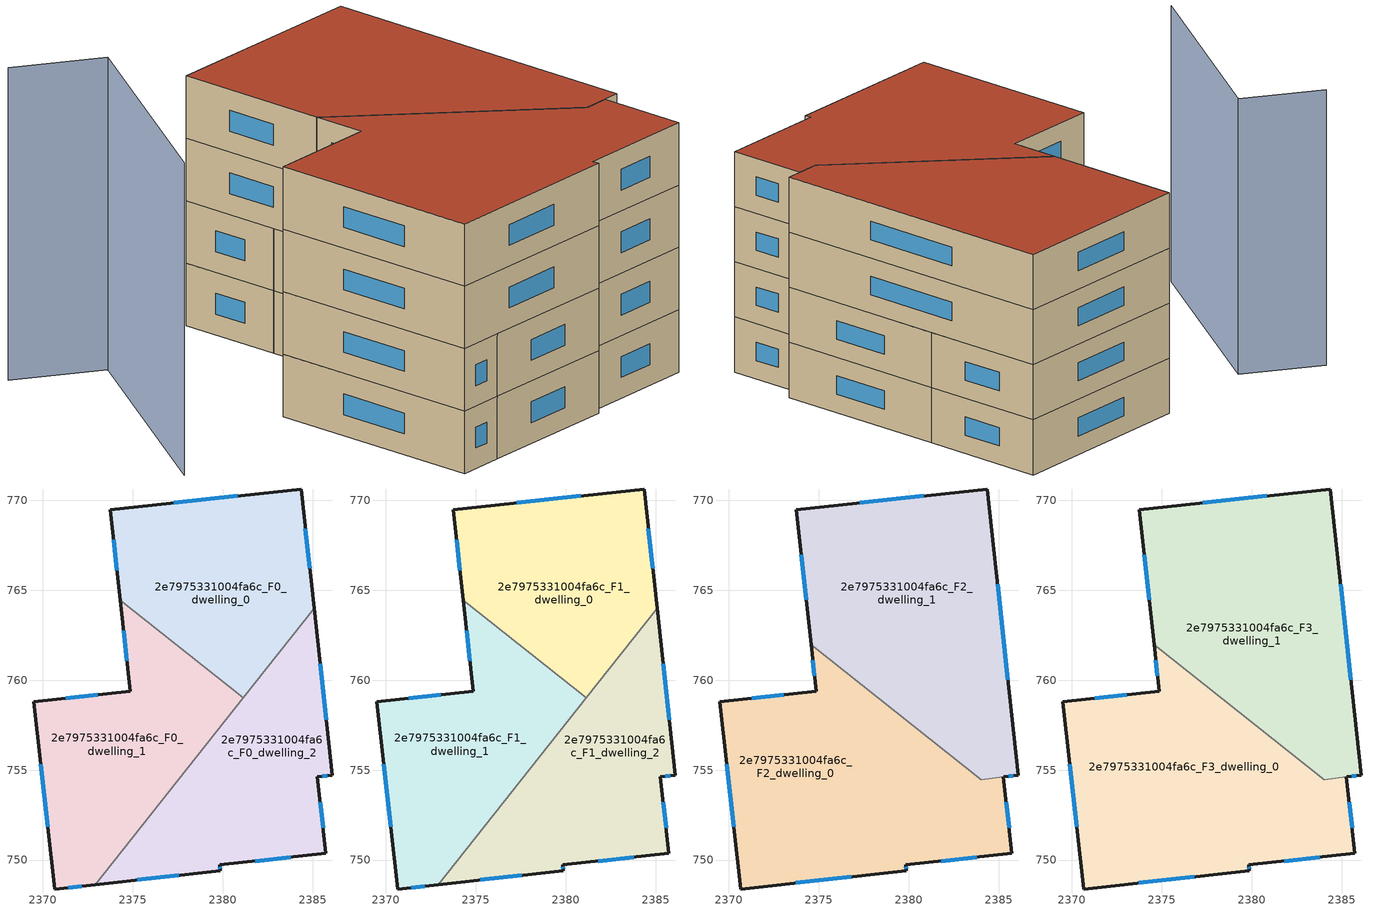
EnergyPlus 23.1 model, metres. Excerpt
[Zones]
2e7975331004fa6c_F0_dwelling_0
 floor ground (EU_floor_Construction): 2384.36,770.64 2385.08,764.01 2381.14,759.03 2374.3,764.45 2373.75,769.48 z0
 wall outside (EU_wall_Construction): 2385.08,764.01 2384.36,770.64 2373.75,769.48 2374.3,764.45 z0:3
 wall to 2e7975331004fa6c_F0_dwelling_1 (EU_wall_Construction): 2374.3,764.45 2381.14,759.03 z0:3
 wall to 2e7975331004fa6c_F0_dwelling_2 (EU_wall_Construction): 2381.14,759.03 2385.08,764.01 z0:3
 window (EU_Window_Construction): 2384.84,766.22 2384.6,768.43 / 2373.93,767.8 2374.12,766.12 / 2380.82,770.25 2377.29,769.86 z1:2
2e7975331004fa6c_F0_dwelling_1
 floor ground (EU_floor_Construction): 2381.14,759.03 2372.91,748.64 2370.65,748.39 2369.48,758.81 2374.85,759.4 2374.3,764.45 z0
 wall outside (EU_wall_Construction): 2374.3,764.45 2374.85,759.4 2369.48,758.81 2370.65,748.39 2372.91,748.64 z0:3
 wall to 2e7975331004fa6c_F0_dwelling_2 (EU_wall_Construction): 2372.91,748.64 2381.14,759.03 z0:3
 window (EU_Window_Construction): 2373.06,759.2 2371.27,759 / 2374.48,762.77 2374.67,761.08 / 2371.4,748.47 2372.16,748.55 / 2369.87,755.34 2370.26,751.86 z1:2
2e7975331004fa6c_F0_dwelling_2
 floor ground (EU_floor_Construction): 2385.08,764.01 2386.1,754.72 2385.27,754.62 2385.74,750.38 2379.83,749.73 2379.87,749.4 2372.91,748.64 z0
 wall outside (EU_wall_Construction): 2372.91,748.64 2379.87,749.4 2379.83,749.73 2385.74,750.38 2385.27,754.62 2386.1,754.72 2385.08,764.01 z0:3
 window (EU_Window_Construction): 2381.8,749.94 2383.77,750.16 / 2379.86,749.51 2379.84,749.62 / 2375.23,748.89 2377.55,749.14 / 2385.76,757.82 2385.42,760.91 / 2385.55,754.65 2385.82,754.68 / 2385.58,751.79 2385.43,753.2 z1:2
2e7975331004fa6c_F1_dwelling_0
 floor to 2e7975331004fa6c_F0_dwelling_0 (EU_floor_Construction): 2384.36,770.64 2385.08,764.01 2381.14,759.03 2374.3,764.45 2373.75,769.48 z3
 wall outside (EU_wall_Construction): 2385.08,764.01 2384.36,770.64 2373.75,769.48 2374.3,764.45 z3:6
 wall to 2e7975331004fa6c_F1_dwelling_1 (EU_wall_Construction): 2374.3,764.45 2381.14,759.03 z3:6
 wall to 2e7975331004fa6c_F1_dwelling_2 (EU_wall_Construction): 2381.14,759.03 2385.08,764.01 z3:6
 window (EU_Window_Construction): 2384.84,766.22 2384.6,768.43 / 2373.93,767.8 2374.12,766.12 / 2380.82,770.25 2377.29,769.86 z4:5
2e7975331004fa6c_F1_dwelling_1
 floor to 2e7975331004fa6c_F0_dwelling_1 (EU_floor_Construction): 2381.14,759.03 2372.91,748.64 2370.65,748.39 2369.48,758.81 2374.85,759.4 2374.3,764.45 z3
 wall outside (EU_wall_Construction): 2374.3,764.45 2374.85,759.4 2369.48,758.81 2370.65,748.39 2372.91,748.64 z3:6
 wall to 2e7975331004fa6c_F1_dwelling_2 (EU_wall_Construction): 2372.91,748.64 2381.14,759.03 z3:6
 window (EU_Window_Construction): 2373.06,759.2 2371.27,759 / 2374.48,762.77 2374.67,761.08 / 2371.4,748.47 2372.16,748.55 / 2369.87,755.34 2370.26,751.86 z4:5
2e7975331004fa6c_F1_dwelling_2
 floor to 2e7975331004fa6c_F0_dwelling_2 (EU_floor_Construction): 2385.08,764.01 2386.1,754.72 2385.27,754.62 2385.74,750.38 2379.83,749.73 2379.87,749.4 2372.91,748.64 z3
 wall outside (EU_wall_Construction): 2372.91,748.64 2379.87,749.4 2379.83,749.73 2385.74,750.38 2385.27,754.62 2386.1,754.72 2385.08,764.01 z3:6
 window (EU_Window_Construction): 2381.8,749.94 2383.77,750.16 / 2379.86,749.51 2379.84,749.62 / 2375.23,748.89 2377.55,749.14 / 2385.76,757.82 2385.42,760.91 / 2385.55,754.65 2385.82,754.68 / 2385.58,751.79 2385.43,753.2 z4:5
2e7975331004fa6c_F2_dwelling_0
 floor to 2e7975331004fa6c_F1_dwelling_1 (EU_floor_Construction): 2380.04,757.64 2372.91,748.64 2370.65,748.39 2369.48,758.81 2374.85,759.4 2374.57,761.97 z6
 floor to 2e7975331004fa6c_F1_dwelling_2 (EU_floor_Construction): 2385.27,754.62 2385.74,750.38 2379.83,749.73 2379.87,749.4 2372.91,748.64 2380.04,757.64 2384.04,754.47 z6
 wall outside (EU_wall_Construction): 2374.57,761.97 2374.85,759.4 2369.48,758.81 2370.65,748.39 2379.87,749.4 2379.83,749.73 2385.74,750.38 2385.27,754.62 z6:9
 wall to 2e7975331004fa6c_F2_dwelling_1 (EU_wall_Construction): 2385.27,754.62 2384.04,754.47 2374.57,761.97 z6:9
 window (EU_Window_Construction): 2381.8,749.94 2383.77,750.16 / 2379.86,749.51 2379.84,749.62 / 2373.72,748.72 2376.8,749.06 / 2369.87,755.34 2370.26,751.86 / 2373.06,759.2 2371.27,759 / 2374.66,761.11 2374.76,760.25 / 2385.58,751.79 2385.43,753.2 z7:8
2e7975331004fa6c_F2_dwelling_1
 floor to 2e7975331004fa6c_F1_dwelling_0 (EU_floor_Construction): 2384.36,770.64 2385.08,764.01 2381.14,759.03 2374.3,764.45 2373.75,769.48 z6
 floor to 2e7975331004fa6c_F1_dwelling_1 (EU_floor_Construction): 2381.14,759.03 2380.04,757.64 2374.57,761.97 2374.3,764.45 z6
 floor to 2e7975331004fa6c_F1_dwelling_2 (EU_floor_Construction): 2385.08,764.01 2386.1,754.72 2385.27,754.62 2381.91,756.16 2380.04,757.64 z6; 2385.27,754.62 2384.04,754.47 2381.91,756.16 z6
 wall outside (EU_wall_Construction): 2385.27,754.62 2386.1,754.72 2384.36,770.64 2373.75,769.48 2374.57,761.97 z6:9
 window (EU_Window_Construction): 2374.02,766.97 2374.3,764.47 / 2380.82,770.25 2377.29,769.86 / 2385.52,760.02 2384.94,765.33 / 2385.55,754.65 2385.82,754.69 z7:8
2e7975331004fa6c_F3_dwelling_0
 floor to 2e7975331004fa6c_F2_dwelling_0 (EU_floor_Construction): 2385.27,754.62 2385.74,750.38 2379.83,749.73 2379.87,749.4 2370.65,748.39 2369.48,758.81 2374.85,759.4 2374.57,761.97 2384.04,754.47 z9
 wall outside (EU_wall_Construction): 2374.57,761.97 2374.85,759.4 2369.48,758.81 2370.65,748.39 2379.87,749.4 2379.83,749.73 2385.74,750.38 2385.27,754.62 z9:12
 wall to 2e7975331004fa6c_F3_dwelling_1 (EU_wall_Construction): 2385.27,754.62 2384.04,754.47 2374.57,761.97 z9:12
 window (EU_Window_Construction): 2381.8,749.94 2383.77,750.16 / 2379.86,749.51 2379.84,749.62 / 2373.72,748.72 2376.8,749.06 / 2369.87,755.34 2370.26,751.86 / 2373.06,759.2 2371.27,759 / 2374.66,761.11 2374.76,760.25 / 2385.58,751.79 2385.43,753.2 z10:11
 roof outside (EU_roof_Construction): 2385.74,750.38 2385.27,754.62 2384.04,754.47 2374.57,761.97 2374.85,759.4 2369.48,758.81 2370.65,748.39 2379.87,749.4 2379.83,749.73 z12
2e7975331004fa6c_F3_dwelling_1
 floor to 2e7975331004fa6c_F2_dwelling_1 (EU_floor_Construction): 2384.36,770.64 2386.1,754.72 2384.04,754.47 2374.57,761.97 2373.75,769.48 z9
 wall outside (EU_wall_Construction): 2385.27,754.62 2386.1,754.72 2384.36,770.64 2373.75,769.48 2374.57,761.97 z9:12
 window (EU_Window_Construction): 2374.02,766.97 2374.3,764.47 / 2380.82,770.25 2377.29,769.86 / 2385.52,760.02 2384.94,765.33 / 2385.55,754.65 2385.82,754.69 z10:11
 roof outside (EU_roof_Construction): 2386.1,754.72 2384.36,770.64 2373.75,769.48 2374.57,761.97 2384.04,754.47 z12
shading: 2363.62,770.35 2367.65,768.17 / 2367.65,768.17 2361.55,756.92 z0:15
[Building]
EU S2 Campaign: North Axis=0; Terrain=City; Solar Distribution=FullExterior
[Site:Location]
Bologna: Latitude=44.5; Longitude=11.25; Time Zone=1; Elevation=37
[SizingPeriod:WeatherFileDays]
AnnualSizingPeriod: Begin Month=1; Begin Day of Month=1; End Month=12; End Day of Month=31; Day of Week for Start Day=Monday; Use Weather File Daylight Saving Period=No; Use Weather File Rain and Snow Indicators=No
[MATERIAL]
EU_InternalMass_Material: Roughness=MediumRough; Thickness=0.1; Conductivity=1; Density=1800; Specific Heat=900; Thermal Absorptance=0.9; Solar Absorptance=0.7; Visible Absorptance=0.7
[MATERIAL:NOMASS] Roughness=MediumRough; Thermal Absorptance=0.9; Solar Absorptance=0.7; Visible Absorptance=0.7
Name | Thermal Resistance
EU_wall_NoMass | 0.937881
EU_roof_NoMass | 0.548572
EU_floor_NoMass | 0.71348
[WINDOWMATERIAL:SIMPLEGLAZINGSYSTEM]
EU_Window_SimpleGlazing: UFactor=4.25633; Solar Heat Gain Coefficient=0.85; Visible Transmittance=0.85
[CONSTRUCTION]
EU_wall_Construction: EU_wall_NoMass
EU_roof_Construction: EU_roof_NoMass
EU_floor_Construction: EU_floor_NoMass
EU_Window_Construction: EU_Window_SimpleGlazing
EU_InternalMass_Construction: EU_InternalMass_Material
[ZONE] Type=1; Multiplier=1; Ceiling Height=autocalculate; Floor Area=autocalculate; Part of Total Floor Area=Yes
Name | Volume
2e7975331004fa6c_F0_dwelling_0; 2e7975331004fa6c_F1_dwelling_0; 2e7975331004fa6c_F0_dwelling_2 | 270.825
2e7975331004fa6c_F2_dwelling_0 | 408.516
2e7975331004fa6c_F3_dwelling_0 | 408.522
2e7975331004fa6c_F0_dwelling_1 | 270.8
2e7975331004fa6c_F1_dwelling_1 | 270.799
2e7975331004fa6c_F2_dwelling_1 | 403.93
2e7975331004fa6c_F3_dwelling_1 | 403.944
2e7975331004fa6c_F1_dwelling_2 | 270.826
[INTERNALMASS] Construction=EU_InternalMass_Construction
Name | Zone or ZoneList | Surface Area
2e7975331004fa6c_F0_dwelling_0_EU_InternalMass | 2e7975331004fa6c_F0_dwelling_0 | 90.2748
2e7975331004fa6c_F0_dwelling_1_EU_InternalMass | 2e7975331004fa6c_F0_dwelling_1 | 90.2663
2e7975331004fa6c_F0_dwelling_2_EU_InternalMass | 2e7975331004fa6c_F0_dwelling_2 | 90.2753
2e7975331004fa6c_F1_dwelling_0_EU_InternalMass | 2e7975331004fa6c_F1_dwelling_0 | 90.2748
2e7975331004fa6c_F1_dwelling_1_EU_InternalMass | 2e7975331004fa6c_F1_dwelling_1 | 90.2663
2e7975331004fa6c_F1_dwelling_2_EU_InternalMass | 2e7975331004fa6c_F1_dwelling_2 | 90.2753
2e7975331004fa6c_F2_dwelling_0_EU_InternalMass | 2e7975331004fa6c_F2_dwelling_0 | 136.173
2e7975331004fa6c_F2_dwelling_1_EU_InternalMass | 2e7975331004fa6c_F2_dwelling_1 | 134.648
2e7975331004fa6c_F3_dwelling_0_EU_InternalMass | 2e7975331004fa6c_F3_dwelling_0 | 136.173
2e7975331004fa6c_F3_dwelling_1_EU_InternalMass | 2e7975331004fa6c_F3_dwelling_1 | 134.648
[OTHEREQUIPMENT] Fuel Type=Electricity; Design Level Calculation Method=Watts/Area; Power per Zone Floor Area=1; Fraction Latent=0; Fraction Radiant=0; Fraction Lost=0; Carbon Dioxide Generation Rate=0; EndUse Subcategory=EU_Step8_InternalGains
Name | Zone or ZoneList or Space or SpaceList | Schedule
EU_Step8_InternalGain_2e7975331004fa6c_F0_dwelling_0_f000 | 2e7975331004fa6c_F0_dwelling_0 | EU_Step8_GainSchedule_2e7975331004fa6c_F0_dwelling_0_f000
EU_Step8_InternalGain_2e7975331004fa6c_F0_dwelling_1_f000 | 2e7975331004fa6c_F0_dwelling_1 | EU_Step8_GainSchedule_2e7975331004fa6c_F0_dwelling_1_f000
EU_Step8_InternalGain_2e7975331004fa6c_F0_dwelling_2_f000 | 2e7975331004fa6c_F0_dwelling_2 | EU_Step8_GainSchedule_2e7975331004fa6c_F0_dwelling_2_f000
EU_Step8_InternalGain_2e7975331004fa6c_F1_dwelling_0_f000 | 2e7975331004fa6c_F1_dwelling_0 | EU_Step8_GainSchedule_2e7975331004fa6c_F1_dwelling_0_f000
EU_Step8_InternalGain_2e7975331004fa6c_F1_dwelling_1_f000 | 2e7975331004fa6c_F1_dwelling_1 | EU_Step8_GainSchedule_2e7975331004fa6c_F1_dwelling_1_f000
EU_Step8_InternalGain_2e7975331004fa6c_F1_dwelling_2_f000 | 2e7975331004fa6c_F1_dwelling_2 | EU_Step8_GainSchedule_2e7975331004fa6c_F1_dwelling_2_f000
EU_Step8_InternalGain_2e7975331004fa6c_F2_dwelling_0_f000 | 2e7975331004fa6c_F2_dwelling_0 | EU_Step8_GainSchedule_2e7975331004fa6c_F2_dwelling_0_f000
EU_Step8_InternalGain_2e7975331004fa6c_F2_dwelling_1_f000 | 2e7975331004fa6c_F2_dwelling_1 | EU_Step8_GainSchedule_2e7975331004fa6c_F2_dwelling_1_f000
EU_Step8_InternalGain_2e7975331004fa6c_F3_dwelling_0_f000 | 2e7975331004fa6c_F3_dwelling_0 | EU_Step8_GainSchedule_2e7975331004fa6c_F3_dwelling_0_f000
EU_Step8_InternalGain_2e7975331004fa6c_F3_dwelling_1_f000 | 2e7975331004fa6c_F3_dwelling_1 | EU_Step8_GainSchedule_2e7975331004fa6c_F3_dwelling_1_f000
[ZONEVENTILATION:DESIGNFLOWRATE] Schedule=EU_AlwaysOn; Design Flow Rate Calculation Method=AirChanges/Hour; Air Changes per Hour=0.687892; Ventilation Type=Natural; Fan Pressure Rise=0; Fan Total Efficiency=1; Constant Term Coefficient=1; Temperature Term Coefficient=0; Velocity Term Coefficient=0; Velocity Squared Term Coefficient=0; Minimum Indoor Temperature=-100; Maximum Indoor Temperature=100; Delta Temperature=-100; Minimum Outdoor Temperature=-100; Maximum Outdoor Temperature=100; Maximum Wind Speed=40
Name | Zone or ZoneList or Space or SpaceList
EU_ConstantAir_2e7975331004fa6c_F0_dwelling_0 | 2e7975331004fa6c_F0_dwelling_0
EU_ConstantAir_2e7975331004fa6c_F0_dwelling_1 | 2e7975331004fa6c_F0_dwelling_1
EU_ConstantAir_2e7975331004fa6c_F0_dwelling_2 | 2e7975331004fa6c_F0_dwelling_2
EU_ConstantAir_2e7975331004fa6c_F1_dwelling_0 | 2e7975331004fa6c_F1_dwelling_0
EU_ConstantAir_2e7975331004fa6c_F1_dwelling_1 | 2e7975331004fa6c_F1_dwelling_1
EU_ConstantAir_2e7975331004fa6c_F1_dwelling_2 | 2e7975331004fa6c_F1_dwelling_2
EU_ConstantAir_2e7975331004fa6c_F2_dwelling_0 | 2e7975331004fa6c_F2_dwelling_0
EU_ConstantAir_2e7975331004fa6c_F2_dwelling_1 | 2e7975331004fa6c_F2_dwelling_1
EU_ConstantAir_2e7975331004fa6c_F3_dwelling_0 | 2e7975331004fa6c_F3_dwelling_0
EU_ConstantAir_2e7975331004fa6c_F3_dwelling_1 | 2e7975331004fa6c_F3_dwelling_1
[HVACTEMPLATE:THERMOSTAT] Constant Heating Setpoint=20; Constant Cooling Setpoint=50
EU_HeatOnly_2e7975331004fa6c_F0_dwelling_0; EU_HeatOnly_2e7975331004fa6c_F0_dwelling_1; EU_HeatOnly_2e7975331004fa6c_F0_dwelling_2; EU_HeatOnly_2e7975331004fa6c_F1_dwelling_0; EU_HeatOnly_2e7975331004fa6c_F1_dwelling_1; EU_HeatOnly_2e7975331004fa6c_F1_dwelling_2; EU_HeatOnly_2e7975331004fa6c_F2_dwelling_0; EU_HeatOnly_2e7975331004fa6c_F2_dwelling_1; EU_HeatOnly_2e7975331004fa6c_F3_dwelling_0; EU_HeatOnly_2e7975331004fa6c_F3_dwelling_1
[HVACTEMPLATE:ZONE:IDEALLOADSAIRSYSTEM] System Availability Schedule=EU_AlwaysOn; Maximum Heating Supply Air Temperature=50; Minimum Cooling Supply Air Temperature=13; Maximum Heating Supply Air Humidity Ratio=0.0156; Minimum Cooling Supply Air Humidity Ratio=0.0077; Heating Limit=NoLimit; Cooling Limit=NoLimit; Heating Availability Schedule=EU_AlwaysOn; Cooling Availability Schedule=EU_CoolingOff; Dehumidification Control Type=ConstantSensibleHeatRatio; Cooling Sensible Heat Ratio=0.7; Dehumidification Setpoint=60; Humidification Control Type=None; Humidification Setpoint=30; Outdoor Air Method=None; Outdoor Air Flow Rate per Person=0.00944; Outdoor Air Flow Rate per Zone Floor Area=0; Outdoor Air Flow Rate per Zone=0; Demand Controlled Ventilation Type=None; Outdoor Air Economizer Type=NoEconomizer; Heat Recovery Type=None; Sensible Heat Recovery Effectiveness=0.7; Latent Heat Recovery Effectiveness=0.65
Name | Template Thermostat
2e7975331004fa6c_F0_dwelling_0 | EU_HeatOnly_2e7975331004fa6c_F0_dwelling_0
2e7975331004fa6c_F0_dwelling_1 | EU_HeatOnly_2e7975331004fa6c_F0_dwelling_1
2e7975331004fa6c_F0_dwelling_2 | EU_HeatOnly_2e7975331004fa6c_F0_dwelling_2
2e7975331004fa6c_F1_dwelling_0 | EU_HeatOnly_2e7975331004fa6c_F1_dwelling_0
2e7975331004fa6c_F1_dwelling_1 | EU_HeatOnly_2e7975331004fa6c_F1_dwelling_1
2e7975331004fa6c_F1_dwelling_2 | EU_HeatOnly_2e7975331004fa6c_F1_dwelling_2
2e7975331004fa6c_F2_dwelling_0 | EU_HeatOnly_2e7975331004fa6c_F2_dwelling_0
2e7975331004fa6c_F2_dwelling_1 | EU_HeatOnly_2e7975331004fa6c_F2_dwelling_1
2e7975331004fa6c_F3_dwelling_0 | EU_HeatOnly_2e7975331004fa6c_F3_dwelling_0
2e7975331004fa6c_F3_dwelling_1 | EU_HeatOnly_2e7975331004fa6c_F3_dwelling_1
[SIZING:ZONE] Zone Cooling Design Supply Air Temperature Input Method=SupplyAirTemperature; Zone Cooling Design Supply Air Temperature=13; Zone Heating Design Supply Air Temperature Input Method=SupplyAirTemperature; Zone Heating Design Supply Air Temperature=50; Zone Cooling Design Supply Air Humidity Ratio=0.008; Zone Heating Design Supply Air Humidity Ratio=0.008; Cooling Design Air Flow Method=DesignDay; Cooling Design Air Flow Rate=0; Cooling Minimum Air Flow per Zone Floor Area=0.000762; Cooling Minimum Air Flow=0; Cooling Minimum Air Flow Fraction=0.2; Heating Design Air Flow Method=DesignDay; Heating Design Air Flow Rate=0; Heating Maximum Air Flow per Zone Floor Area=0.002032; Heating Maximum Air Flow=0.141576; Heating Maximum Air Flow Fraction=0.3; Account for Dedicated Outdoor Air System=No; Dedicated Outdoor Air System Control Strategy=NeutralSupplyAir; Dedicated Outdoor Air Low Setpoint Temperature for Design=autosize; Dedicated Outdoor Air High Setpoint Temperature for Design=autosize; Zone Load Sizing Method=Sensible Load Only No Latent Load; Zone Latent Cooling Design Supply Air Humidity Ratio Input Method=HumidityRatioDifference; Zone Cooling Design Supply Air Humidity Ratio Difference=0.005; Zone Latent Heating Design Supply Air Humidity Ratio Input Method=HumidityRatioDifference; Zone Humidification Design Supply Air Humidity Ratio Difference=0.005
2e7975331004fa6c_F0_dwelling_0; 2e7975331004fa6c_F0_dwelling_1; 2e7975331004fa6c_F0_dwelling_2; 2e7975331004fa6c_F1_dwelling_0; 2e7975331004fa6c_F1_dwelling_1; 2e7975331004fa6c_F1_dwelling_2; 2e7975331004fa6c_F2_dwelling_0; 2e7975331004fa6c_F2_dwelling_1; 2e7975331004fa6c_F3_dwelling_0; 2e7975331004fa6c_F3_dwelling_1
[SCHEDULE:CONSTANT]
Name | Hourly Value
EU_AlwaysOn | 1
EU_CoolingOff | 0
[SCHEDULE:FILE] Column Number=1; Rows to Skip at Top=0; Number of Hours of Data=8760; Column Separator=Comma; Interpolate to Timestep=No; Minutes per Item=60; Adjust Schedule for Daylight Savings=Yes
Name | File
EU_Step8_GainSchedule_2e7975331004fa6c_F0_dwelling_0_f000 | ../../schedules/2e7975331004fa6c/2e7975331004fa6c_F0_dwelling_0_f000_gain.csv
EU_Step8_GainSchedule_2e7975331004fa6c_F0_dwelling_1_f000 | ../../schedules/2e7975331004fa6c/2e7975331004fa6c_F0_dwelling_1_f000_gain.csv
EU_Step8_GainSchedule_2e7975331004fa6c_F0_dwelling_2_f000 | ../../schedules/2e7975331004fa6c/2e7975331004fa6c_F0_dwelling_2_f000_gain.csv
EU_Step8_GainSchedule_2e7975331004fa6c_F1_dwelling_0_f000 | ../../schedules/2e7975331004fa6c/2e7975331004fa6c_F1_dwelling_0_f000_gain.csv
EU_Step8_GainSchedule_2e7975331004fa6c_F1_dwelling_1_f000 | ../../schedules/2e7975331004fa6c/2e7975331004fa6c_F1_dwelling_1_f000_gain.csv
EU_Step8_GainSchedule_2e7975331004fa6c_F1_dwelling_2_f000 | ../../schedules/2e7975331004fa6c/2e7975331004fa6c_F1_dwelling_2_f000_gain.csv
EU_Step8_GainSchedule_2e7975331004fa6c_F2_dwelling_0_f000 | ../../schedules/2e7975331004fa6c/2e7975331004fa6c_F2_dwelling_0_f000_gain.csv
EU_Step8_GainSchedule_2e7975331004fa6c_F2_dwelling_1_f000 | ../../schedules/2e7975331004fa6c/2e7975331004fa6c_F2_dwelling_1_f000_gain.csv
EU_Step8_GainSchedule_2e7975331004fa6c_F3_dwelling_0_f000 | ../../schedules/2e7975331004fa6c/2e7975331004fa6c_F3_dwelling_0_f000_gain.csv
EU_Step8_GainSchedule_2e7975331004fa6c_F3_dwelling_1_f000 | ../../schedules/2e7975331004fa6c/2e7975331004fa6c_F3_dwelling_1_f000_gain.csv
